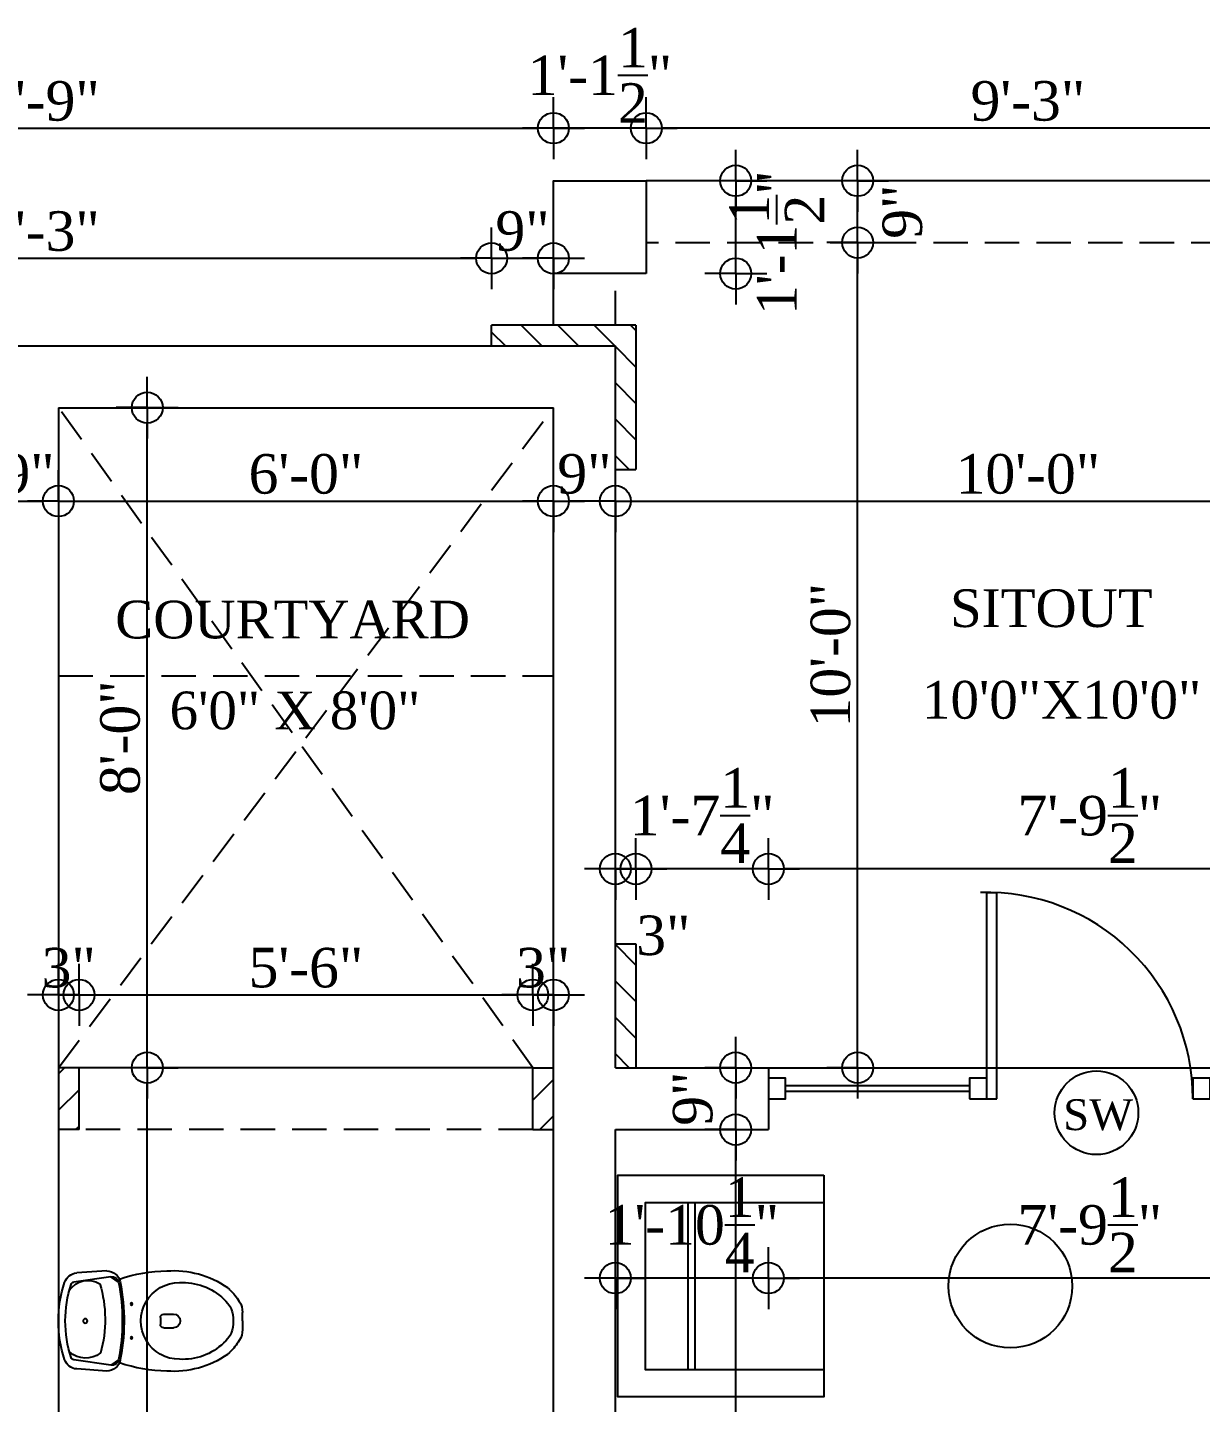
# Model space of a CAD drawing. Extents: x -4781 to 3971, y -2954 to -1072.
# Drawn here: x -2715.7 to -2545.1, y -1891.3 to -1691.4 of the extents above; entities that cross this region are included whole.
import ezdxf

# ---------------------------------------------------------------- set-up
doc = ezdxf.new("R2010")
doc.units = 0
doc.header["$LTSCALE"] = 20
doc.header["$MEASUREMENT"] = 0
doc.header["$PDMODE"] = 34
doc.linetypes.add('HIDDEN', pattern=[0.375, 0.25, -0.125])
doc.layers.get('0').update_dxf_attribs({"linetype": 'CONTINUOUS'})
doc.layers.get('DEFPOINTS').update_dxf_attribs({"linetype": 'CONTINUOUS'})
for name, color, linetype in [('DIMLINE', 254, 'CONTINUOUS'), ('FURN', 10, 'CONTINUOUS'), ('glass', 4, 'CONTINUOUS'), ('PLUMBING', 6, 'CONTINUOUS'), ('text', 2, 'CONTINUOUS'), ('wall', 13, 'CONTINUOUS'), ('windowtext', 2, 'CONTINUOUS')]:
    doc.layers.add(name, color=color, linetype=linetype)
doc.styles.add('DIMTEXT', font='times_1.ttf')
doc.styles.add('style5', font='times_1.ttf')
doc.dimstyles.new('ARCH_48_0', dxfattribs={"dimtxt": 5.75, "dimasz": 2.25, "dimexe": 0.25, "dimexo": 0, "dimgap": 1, "dimtad": 1, "dimzin": 3, "dimdsep": 46, "dimlunit": 4, "dimtxsty": 'DIMTEXT', "dimblk": 'BLK', "dimcen": 0, "dimdle": 0.09375, "dimse1": 1, "dimse2": 1, "dimclrd": 254, "dimclrt": 3, "dimadec": 1, "dimazin": 0, "dimtfac": 1, "dimtix": 1, "dimtmove": 2, "dimatfit": 3, "dimldrblk": 'NONE', "dimfxl": 0.25, "dimtvp": 1.4625, "dimtolj": 1, "dimtzin": 15, "dimarcsym": 0})

# ---------------------------------------------------------------- blocks, each defined once
blk = doc.blocks.new('A$C43594A4A')
at = {"layer": 'FURN'}
for p, q in [((4, 19.78), (28.25, 19.78)), ((4, 18.77), (28.25, 18.77)), ((4, 0), (28.25, 0))]:
    blk.add_line(p, q, dxfattribs=at)
blk.add_lwpolyline([(0, 0), (4, 0), (4, 26), (28.25, 26), (28.25, 0), (32.25, 0), (32.25, 30), (0, 30)], close=True, dxfattribs=at)
blk = doc.blocks.new('200028')
at = {"layer": 'PLUMBING'}
for points in [[(4.51, 3.33, 1), (4.19, 3.33, 1)], [(4.19, -1.59, 1), (4.51, -1.59, 1)]]:
    blk.add_hatch(color=256, dxfattribs=at).paths.add_polyline_path(points)
for p, q in [((7.96, 8.15), (12.33, 7.85)), ((6.25, 6.51), (7.37, 7.3)), ((7.37, 7.3), (12.73, 6.53)), ((-11.79, 0.87), (-11.79, 2.11)), ((-11.79, 0.87), (-11.79, -0.37)), ((-0.34, 1.87), (-1.73, 1.87)), ((0.16, 1.37), (0.16, 0.37)), ((-0.34, -0.13), (-1.73, -0.13)), ((6.25, -4.77), (7.37, -5.57)), ((7.37, -5.57), (12.73, -4.79)), ((7.96, -6.42), (12.33, -6.11))]:
    blk.add_line(p, q, dxfattribs=at)
for centre, radius in [((4.35, 3.33), 0.156), ((11.09, 0.87), 0.312), ((4.35, -1.59), 0.156)]:
    blk.add_circle(centre, radius, dxfattribs=at)
for centre, radius, start, end in [((-1.79, -5.38), 13.57, 85.6873, 125.1099), ((-1.08, -13.97), 22.13, 71.0966, 89.1989), ((7.96, 6.15), 2, 90, 168.7614), ((-3.1, -2.14), 8.6, 86.8837, 133.6869), ((-2.58, 0.87), 5.57, 269.4196, 90.5804), ((34.56, 0.87), 29.12, 168.7614, 192.0802), ((34.56, 0.87), 28.87, 168.7311, 191.2689), ((7.23, 6.32), 1, 81.7925, 168.7311), ((26.7, 1.08), 18.5, 163.6925, 195.267), ((10.67, 3.52), 3.25, 32.7982, 121.967), ((12.19, 5.86), 2, 18.0394, 86.0298), ((12.66, 6.04), 0.5, 18.136, 81.7925), ((-3.12, 0.87), 17.1, 341.864, 18.136), ((-3.12, 0.87), 18.1, 341.9606, 18.0394), ((-3.12, -1.48), 9.71, 134.7032, 147.6541), ((-6.7, 1.14), 3.75, 128.5444, 184.146), ((-7.84, 3.29), 3, 125.7546, 134.7032), ((-8.79, 2.11), 3, 147.6541, 180), ((-6.7, 0.6), 3.75, 175.854, 231.4556), ((-1.73, 0.87), 1, 90, 180), ((-1.73, 0.87), 1, 180, 270), ((-0.34, 1.37), 0.5, 0, 90), ((-0.34, 0.37), 0.5, 270, 0), ((-8.79, -0.37), 3, 180, 212.3459), ((-3.12, 3.22), 9.71, 212.3459, 225.2968), ((-7.84, -1.55), 3, 225.2968, 234.2454), ((-1.79, 7.11), 13.57, 234.8901, 274.3127), ((-3.1, 3.88), 8.6, 226.3131, 273.1163), ((11.03, -1.03), 3.51, 231.7336, 311.9036), ((-1.08, 15.71), 22.13, 270.8011, 288.9034), ((7.96, -4.42), 2, 191.2386, 270), ((7.23, -4.58), 1, 191.2689, 278.2075), ((12.19, -4.12), 2, 273.9702, 341.9606), ((12.66, -4.3), 0.5, 278.2075, 341.864)]:
    blk.add_arc(centre, radius, start, end, dxfattribs=at)
blk = doc.blocks.new('BLK')
for q in [(0, 2), (-2, 0), (2, 0), (0, -2)]:
    blk.add_line((0, 0), q)
blk.add_circle((0, 0), 1)
blk = doc.blocks.new('*D393')
at = {"layer": 'DEFPOINTS', "color": 0, "lineweight": -2, "transparency": 16777216}
for p in [(-2792.21, -1746.65), (-2720.21, -1748.18), (-2720.21, -1760.24)]:
    blk.add_point(p, dxfattribs=at)
at = {"layer": 'DIMLINE', "color": 254, "lineweight": -2, "transparency": 16777216}
blk.add_line((-2789.96, -1760.24), (-2722.46, -1760.24), dxfattribs=at)
at = {"layer": 'DIMLINE', "color": 254, "lineweight": -2, "transparency": 16777216, "xscale": 2.25, "yscale": 2.25, "zscale": 2.25, "rotation": 180}
blk.add_blockref('BLK', (-2792.21, -1760.24), dxfattribs=at)
at = {"layer": 'DIMLINE', "color": 254, "lineweight": -2, "transparency": 16777216, "xscale": 2.25, "yscale": 2.25, "zscale": 2.25}
blk.add_blockref('BLK', (-2720.21, -1760.24), dxfattribs=at)
at = {"layer": 'DIMLINE', "color": 3, "lineweight": -2, "transparency": 16777216, "insert": (-2757.9, -1755.04), "char_height": 5.75, "attachment_point": 5, "style": 'DIMTEXT'}
blk.add_mtext('\\A1;6\'-0"', dxfattribs=at)
blk = doc.blocks.new('_None')
blk = doc.blocks.new('*D394')
at = {"layer": 'DEFPOINTS', "color": 0, "lineweight": -2, "transparency": 16777216}
for p in [(-2711.21, -1760.24), (-2720.21, -1769.61), (-2711.21, -1769.61)]:
    blk.add_point(p, dxfattribs=at)
at = {"layer": 'DIMLINE', "color": 254, "lineweight": -2, "transparency": 16777216}
blk.add_line((-2717.96, -1760.24), (-2713.46, -1760.24), dxfattribs=at)
at = {"layer": 'DIMLINE', "color": 254, "lineweight": -2, "transparency": 16777216, "xscale": 2.25, "yscale": 2.25, "zscale": 2.25, "rotation": 180}
blk.add_blockref('BLK', (-2720.21, -1760.24), dxfattribs=at)
at = {"layer": 'DIMLINE', "color": 254, "lineweight": -2, "transparency": 16777216, "xscale": 2.25, "yscale": 2.25, "zscale": 2.25}
blk.add_blockref('BLK', (-2711.21, -1760.24), dxfattribs=at)
at = {"layer": 'DIMLINE', "color": 3, "lineweight": -2, "transparency": 16777216, "insert": (-2715.71, -1756.31), "char_height": 5.75, "attachment_point": 5, "style": 'DIMTEXT'}
blk.add_mtext('\\A1;9"', dxfattribs=at)
blk = doc.blocks.new('*D395')
at = {"layer": 'DEFPOINTS', "color": 0, "lineweight": -2, "transparency": 16777216}
for p in [(-2639.21, -1748.25), (-2711.21, -1749.92), (-2639.21, -1760.24)]:
    blk.add_point(p, dxfattribs=at)
at = {"layer": 'DIMLINE', "color": 254, "lineweight": -2, "transparency": 16777216}
blk.add_line((-2708.96, -1760.24), (-2641.46, -1760.24), dxfattribs=at)
at = {"layer": 'DIMLINE', "color": 254, "lineweight": -2, "transparency": 16777216, "xscale": 2.25, "yscale": 2.25, "zscale": 2.25, "rotation": 180}
blk.add_blockref('BLK', (-2711.21, -1760.24), dxfattribs=at)
at = {"layer": 'DIMLINE', "color": 254, "lineweight": -2, "transparency": 16777216, "xscale": 2.25, "yscale": 2.25, "zscale": 2.25}
blk.add_blockref('BLK', (-2639.21, -1760.24), dxfattribs=at)
at = {"layer": 'DIMLINE', "color": 3, "lineweight": -2, "transparency": 16777216, "insert": (-2675.21, -1756.32), "char_height": 5.75, "attachment_point": 5, "style": 'DIMTEXT'}
blk.add_mtext('\\A1;6\'-0"', dxfattribs=at)
blk = doc.blocks.new('*D410')
at = {"layer": 'DEFPOINTS', "color": 0, "lineweight": -2, "transparency": 16777216}
for p in [(-2616.8, -1851.65), (-2527.55, -1851.65), (-2492.21, -1896.65)]:
    blk.add_point(p, dxfattribs=at)
at = {"layer": 'DIMLINE', "color": 254, "lineweight": -2, "transparency": 16777216}
blk.add_line((-2527.55, -1894.4), (-2527.55, -1853.9), dxfattribs=at)
at = {"layer": 'DIMLINE', "color": 254, "lineweight": -2, "transparency": 16777216, "xscale": 2.25, "yscale": 2.25, "zscale": 2.25}
for p, rotation in [((-2527.55, -1851.65), 90), ((-2527.55, -1896.65), 270)]:
    blk.add_blockref('BLK', p, dxfattribs=dict(at, rotation=rotation))
at = {"layer": 'DIMLINE', "color": 3, "lineweight": -2, "transparency": 16777216, "insert": (-2531.48, -1874.15), "char_height": 5.75, "attachment_point": 5, "rotation": 90, "style": 'DIMTEXT'}
blk.add_mtext('\\A1;3\'-9"', dxfattribs=at)
blk = doc.blocks.new('*D412')
at = {"layer": 'DEFPOINTS', "color": 0, "lineweight": -2, "transparency": 16777216}
for p in [(-2514.46, -1847.15), (-2607.95, -1851.65), (-2607.95, -1873.25)]:
    blk.add_point(p, dxfattribs=at)
at = {"layer": 'DIMLINE', "color": 254, "lineweight": -2, "transparency": 16777216}
blk.add_line((-2516.71, -1873.25), (-2605.7, -1873.25), dxfattribs=at)
at = {"layer": 'DIMLINE', "color": 254, "lineweight": -2, "transparency": 16777216, "xscale": 2.25, "yscale": 2.25, "zscale": 2.25, "rotation": 180}
blk.add_blockref('BLK', (-2607.95, -1873.25), dxfattribs=at)
at = {"layer": 'DIMLINE', "color": 254, "lineweight": -2, "transparency": 16777216, "xscale": 2.25, "yscale": 2.25, "zscale": 2.25}
blk.add_blockref('BLK', (-2514.46, -1873.25), dxfattribs=at)
at = {"layer": 'DIMLINE', "color": 3, "lineweight": -2, "transparency": 16777216, "insert": (-2561.2, -1865.5), "char_height": 5.75, "attachment_point": 5, "style": 'DIMTEXT'}
blk.add_mtext('\\A1;7\'-9{\\H1.000000x;\\S1/2;}"', dxfattribs=at)
blk = doc.blocks.new('*D413')
at = {"layer": 'DEFPOINTS', "color": 0, "lineweight": -2, "transparency": 16777216}
for p in [(-2607.95, -1851.65), (-2630.21, -1856.15), (-2630.21, -1873.25)]:
    blk.add_point(p, dxfattribs=at)
at = {"layer": 'DIMLINE', "color": 254, "lineweight": -2, "transparency": 16777216}
for p, q in [((-2632.46, -1873.25), (-2634.71, -1873.25)), ((-2607.95, -1873.25), (-2630.21, -1873.25)), ((-2605.7, -1873.25), (-2603.45, -1873.25))]:
    blk.add_line(p, q, dxfattribs=at)
at = {"layer": 'DIMLINE', "color": 254, "lineweight": -2, "transparency": 16777216, "xscale": 2.25, "yscale": 2.25, "zscale": 2.25}
blk.add_blockref('BLK', (-2630.21, -1873.25), dxfattribs=at)
at = {"layer": 'DIMLINE', "color": 254, "lineweight": -2, "transparency": 16777216, "xscale": 2.25, "yscale": 2.25, "zscale": 2.25, "rotation": 180}
blk.add_blockref('BLK', (-2607.95, -1873.25), dxfattribs=at)
at = {"layer": 'DIMLINE', "color": 3, "lineweight": -2, "transparency": 16777216, "insert": (-2619.08, -1865.51), "char_height": 5.75, "attachment_point": 5, "style": 'DIMTEXT'}
blk.add_mtext('\\A1;1\'-10{\\H1.000000x;\\S1/4;}"', dxfattribs=at)
blk = doc.blocks.new('*D415')
at = {"layer": 'DEFPOINTS', "color": 0, "lineweight": -2, "transparency": 16777216}
for p in [(-2617.2, -1851.65), (-2612.7, -1851.65), (-2630.21, -2031.65)]:
    blk.add_point(p, dxfattribs=at)
at = {"layer": 'DIMLINE', "color": 254, "lineweight": -2, "transparency": 16777216}
blk.add_line((-2612.7, -2029.4), (-2612.7, -1853.9), dxfattribs=at)
at = {"layer": 'DIMLINE', "color": 254, "lineweight": -2, "transparency": 16777216, "xscale": 2.25, "yscale": 2.25, "zscale": 2.25}
for p, rotation in [((-2612.7, -1851.65), 90), ((-2612.7, -2031.65), 270)]:
    blk.add_blockref('BLK', p, dxfattribs=dict(at, rotation=rotation))
at = {"layer": 'DIMLINE', "color": 3, "lineweight": -2, "transparency": 16777216, "insert": (-2616.63, -1941.65), "char_height": 5.75, "attachment_point": 5, "rotation": 90, "style": 'DIMTEXT'}
blk.add_mtext('\\A1;15\'-0"', dxfattribs=at)
blk = doc.blocks.new('*D416')
at = {"layer": 'DEFPOINTS', "color": 0, "lineweight": -2, "transparency": 16777216}
for p in [(-2616.96, -1842.65), (-2612.7, -1842.65), (-2617.2, -1851.65)]:
    blk.add_point(p, dxfattribs=at)
at = {"layer": 'DIMLINE', "color": 254, "lineweight": -2, "transparency": 16777216}
blk.add_line((-2612.7, -1849.4), (-2612.7, -1844.9), dxfattribs=at)
at = {"layer": 'DIMLINE', "color": 254, "lineweight": -2, "transparency": 16777216, "xscale": 2.25, "yscale": 2.25, "zscale": 2.25}
for p, rotation in [((-2612.7, -1842.65), 90), ((-2612.7, -1851.65), 270)]:
    blk.add_blockref('BLK', p, dxfattribs=dict(at, rotation=rotation))
at = {"layer": 'DIMLINE', "color": 3, "lineweight": -2, "transparency": 16777216, "insert": (-2618.94, -1847.15), "char_height": 5.75, "attachment_point": 5, "rotation": 90, "style": 'DIMTEXT'}
blk.add_mtext('\\A1;9"', dxfattribs=at)
blk = doc.blocks.new('*D432')
at = {"layer": 'DEFPOINTS', "color": 0, "lineweight": -2, "transparency": 16777216}
for p in [(-2607.95, -1813.74), (-2514.46, -1842.65), (-2607.95, -1847.15)]:
    blk.add_point(p, dxfattribs=at)
at = {"layer": 'DIMLINE', "color": 254, "lineweight": -2, "transparency": 16777216}
blk.add_line((-2516.71, -1813.74), (-2605.7, -1813.74), dxfattribs=at)
at = {"layer": 'DIMLINE', "color": 254, "lineweight": -2, "transparency": 16777216, "xscale": 2.25, "yscale": 2.25, "zscale": 2.25, "rotation": 180}
blk.add_blockref('BLK', (-2607.95, -1813.74), dxfattribs=at)
at = {"layer": 'DIMLINE', "color": 254, "lineweight": -2, "transparency": 16777216, "xscale": 2.25, "yscale": 2.25, "zscale": 2.25}
blk.add_blockref('BLK', (-2514.46, -1813.74), dxfattribs=at)
at = {"layer": 'DIMLINE', "color": 3, "lineweight": -2, "transparency": 16777216, "insert": (-2561.2, -1805.98), "char_height": 5.75, "attachment_point": 5, "style": 'DIMTEXT'}
blk.add_mtext('\\A1;7\'-9{\\H1.000000x;\\S1/2;}"', dxfattribs=at)
blk = doc.blocks.new('*D434')
at = {"layer": 'DEFPOINTS', "color": 0, "lineweight": -2, "transparency": 16777216}
for p in [(-2625.71, -1713.65), (-2612.7, -1713.65), (-2625.71, -1727.15)]:
    blk.add_point(p, dxfattribs=at)
at = {"layer": 'DIMLINE', "color": 254, "lineweight": -2, "transparency": 16777216}
blk.add_line((-2612.7, -1724.9), (-2612.7, -1715.9), dxfattribs=at)
at = {"layer": 'DIMLINE', "color": 254, "lineweight": -2, "transparency": 16777216, "xscale": 2.25, "yscale": 2.25, "zscale": 2.25}
for p, rotation in [((-2612.7, -1713.65), 90), ((-2612.7, -1727.15), 270)]:
    blk.add_blockref('BLK', p, dxfattribs=dict(at, rotation=rotation))
at = {"layer": 'DIMLINE', "color": 3, "lineweight": -2, "transparency": 16777216, "insert": (-2606.72, -1722.65), "char_height": 5.75, "attachment_point": 5, "rotation": 90, "style": 'DIMTEXT'}
blk.add_mtext('\\A1;1\'-1{\\H1.000000x;\\S1/2;}"', dxfattribs=at)
blk = doc.blocks.new('*D435')
at = {"layer": 'DEFPOINTS', "color": 0, "lineweight": -2, "transparency": 16777216}
for p in [(-2639.21, -1747.28), (-2630.21, -1746.55), (-2639.21, -1760.24)]:
    blk.add_point(p, dxfattribs=at)
at = {"layer": 'DIMLINE', "color": 254, "lineweight": -2, "transparency": 16777216}
blk.add_line((-2632.46, -1760.24), (-2636.96, -1760.24), dxfattribs=at)
at = {"layer": 'DIMLINE', "color": 254, "lineweight": -2, "transparency": 16777216, "xscale": 2.25, "yscale": 2.25, "zscale": 2.25, "rotation": 180}
blk.add_blockref('BLK', (-2639.21, -1760.24), dxfattribs=at)
at = {"layer": 'DIMLINE', "color": 254, "lineweight": -2, "transparency": 16777216, "xscale": 2.25, "yscale": 2.25, "zscale": 2.25}
blk.add_blockref('BLK', (-2630.21, -1760.24), dxfattribs=at)
at = {"layer": 'DIMLINE', "color": 3, "lineweight": -2, "transparency": 16777216, "insert": (-2634.71, -1756.31), "char_height": 5.75, "attachment_point": 5, "style": 'DIMTEXT'}
blk.add_mtext('\\A1;9"', dxfattribs=at)
blk = doc.blocks.new('*D436')
at = {"layer": 'DEFPOINTS', "color": 0, "lineweight": -2, "transparency": 16777216}
for p in [(-2639.21, -1706), (-2639.21, -1713.65), (-2625.71, -1713.65)]:
    blk.add_point(p, dxfattribs=at)
at = {"layer": 'DIMLINE', "color": 254, "lineweight": -2, "transparency": 16777216}
for p, q in [((-2641.46, -1706), (-2643.71, -1706)), ((-2625.71, -1706), (-2639.21, -1706)), ((-2623.46, -1706), (-2621.21, -1706))]:
    blk.add_line(p, q, dxfattribs=at)
at = {"layer": 'DIMLINE', "color": 254, "lineweight": -2, "transparency": 16777216, "xscale": 2.25, "yscale": 2.25, "zscale": 2.25}
blk.add_blockref('BLK', (-2639.21, -1706), dxfattribs=at)
at = {"layer": 'DIMLINE', "color": 254, "lineweight": -2, "transparency": 16777216, "xscale": 2.25, "yscale": 2.25, "zscale": 2.25, "rotation": 180}
blk.add_blockref('BLK', (-2625.71, -1706), dxfattribs=at)
at = {"layer": 'DIMLINE', "color": 3, "lineweight": -2, "transparency": 16777216, "insert": (-2632.46, -1698.31), "char_height": 5.75, "attachment_point": 5, "style": 'DIMTEXT'}
blk.add_mtext('\\A1;1\'-1{\\H1.000000x;\\S1/2;}"', dxfattribs=at)
blk = doc.blocks.new('*D438')
at = {"layer": 'DEFPOINTS', "color": 0, "lineweight": -2, "transparency": 16777216}
for p in [(-2625.71, -1706), (-2625.71, -1713.65), (-2514.71, -1713.65)]:
    blk.add_point(p, dxfattribs=at)
at = {"layer": 'DIMLINE', "color": 254, "lineweight": -2, "transparency": 16777216}
blk.add_line((-2516.96, -1706), (-2623.46, -1706), dxfattribs=at)
at = {"layer": 'DIMLINE', "color": 254, "lineweight": -2, "transparency": 16777216, "xscale": 2.25, "yscale": 2.25, "zscale": 2.25, "rotation": 180}
blk.add_blockref('BLK', (-2625.71, -1706), dxfattribs=at)
at = {"layer": 'DIMLINE', "color": 254, "lineweight": -2, "transparency": 16777216, "xscale": 2.25, "yscale": 2.25, "zscale": 2.25}
blk.add_blockref('BLK', (-2514.71, -1706), dxfattribs=at)
at = {"layer": 'DIMLINE', "color": 3, "lineweight": -2, "transparency": 16777216, "insert": (-2570.21, -1702.07), "char_height": 5.75, "attachment_point": 5, "style": 'DIMTEXT'}
blk.add_mtext('\\A1;9\'-3"', dxfattribs=at)
blk = doc.blocks.new('*D441')
at = {"layer": 'DEFPOINTS', "color": 0, "lineweight": -2, "transparency": 16777216}
for p in [(-2639.21, -1706), (-2792.21, -1730.15), (-2639.21, -1737.65)]:
    blk.add_point(p, dxfattribs=at)
at = {"layer": 'DIMLINE', "color": 254, "lineweight": -2, "transparency": 16777216}
blk.add_line((-2789.96, -1706), (-2641.46, -1706), dxfattribs=at)
at = {"layer": 'DIMLINE', "color": 254, "lineweight": -2, "transparency": 16777216, "xscale": 2.25, "yscale": 2.25, "zscale": 2.25, "rotation": 180}
blk.add_blockref('BLK', (-2792.21, -1706), dxfattribs=at)
at = {"layer": 'DIMLINE', "color": 254, "lineweight": -2, "transparency": 16777216, "xscale": 2.25, "yscale": 2.25, "zscale": 2.25}
blk.add_blockref('BLK', (-2639.21, -1706), dxfattribs=at)
at = {"layer": 'DIMLINE', "color": 3, "lineweight": -2, "transparency": 16777216, "insert": (-2715.71, -1702.07), "char_height": 5.75, "attachment_point": 5, "style": 'DIMTEXT'}
blk.add_mtext('\\A1;12\'-9"', dxfattribs=at)
blk = doc.blocks.new('*D458')
at = {"layer": 'DEFPOINTS', "color": 0, "lineweight": -2, "transparency": 16777216}
for p in [(-2698.29, -1842.65), (-2666.73, -1842.65), (-2672.21, -1983.65)]:
    blk.add_point(p, dxfattribs=at)
at = {"layer": 'DIMLINE', "color": 254, "lineweight": -2, "transparency": 16777216}
blk.add_line((-2698.29, -1981.4), (-2698.29, -1844.9), dxfattribs=at)
at = {"layer": 'DIMLINE', "color": 254, "lineweight": -2, "transparency": 16777216, "xscale": 2.25, "yscale": 2.25, "zscale": 2.25}
for p, rotation in [((-2698.29, -1842.65), 90), ((-2698.29, -1983.65), 270)]:
    blk.add_blockref('BLK', p, dxfattribs=dict(at, rotation=rotation))
at = {"layer": 'DIMLINE', "color": 3, "lineweight": -2, "transparency": 16777216, "insert": (-2702.22, -1913.15), "char_height": 5.75, "attachment_point": 5, "rotation": 90, "style": 'DIMTEXT'}
blk.add_mtext('\\A1;11\'-9"', dxfattribs=at)
blk = doc.blocks.new('*D459')
at = {"layer": 'DEFPOINTS', "color": 0, "lineweight": -2, "transparency": 16777216}
for p in [(-2698.29, -1746.65), (-2690.51, -1746.65), (-2681.08, -1842.65)]:
    blk.add_point(p, dxfattribs=at)
at = {"layer": 'DIMLINE', "color": 254, "lineweight": -2, "transparency": 16777216}
blk.add_line((-2698.29, -1840.4), (-2698.29, -1748.9), dxfattribs=at)
at = {"layer": 'DIMLINE', "color": 254, "lineweight": -2, "transparency": 16777216, "xscale": 2.25, "yscale": 2.25, "zscale": 2.25}
for p, rotation in [((-2698.29, -1746.65), 90), ((-2698.29, -1842.65), 270)]:
    blk.add_blockref('BLK', p, dxfattribs=dict(at, rotation=rotation))
at = {"layer": 'DIMLINE', "color": 3, "lineweight": -2, "transparency": 16777216, "insert": (-2702.21, -1794.65), "char_height": 5.75, "attachment_point": 5, "rotation": 90, "style": 'DIMTEXT'}
blk.add_mtext('\\A1;8\'-0"', dxfattribs=at)
blk = doc.blocks.new('*D462')
at = {"layer": 'DEFPOINTS', "color": 0, "lineweight": -2, "transparency": 16777216}
for p in [(-2594.97, -1722.65), (-2589.59, -1722.65), (-2589.59, -1842.65)]:
    blk.add_point(p, dxfattribs=at)
at = {"layer": 'DIMLINE', "color": 254, "lineweight": -2, "transparency": 16777216}
blk.add_line((-2594.97, -1840.4), (-2594.97, -1724.9), dxfattribs=at)
at = {"layer": 'DIMLINE', "color": 254, "lineweight": -2, "transparency": 16777216, "xscale": 2.25, "yscale": 2.25, "zscale": 2.25}
for p, rotation in [((-2594.97, -1722.65), 90), ((-2594.97, -1842.65), 270)]:
    blk.add_blockref('BLK', p, dxfattribs=dict(at, rotation=rotation))
at = {"layer": 'DIMLINE', "color": 3, "lineweight": -2, "transparency": 16777216, "insert": (-2598.89, -1782.65), "char_height": 5.75, "attachment_point": 5, "rotation": 90, "style": 'DIMTEXT'}
blk.add_mtext('\\A1;10\'-0"', dxfattribs=at)
blk = doc.blocks.new('*D463')
at = {"layer": 'DEFPOINTS', "color": 0, "lineweight": -2, "transparency": 16777216}
for p in [(-2594.97, -1713.65), (-2580.65, -1713.65), (-2580.65, -1722.65)]:
    blk.add_point(p, dxfattribs=at)
at = {"layer": 'DIMLINE', "color": 254, "lineweight": -2, "transparency": 16777216}
blk.add_line((-2594.97, -1720.4), (-2594.97, -1715.9), dxfattribs=at)
at = {"layer": 'DIMLINE', "color": 254, "lineweight": -2, "transparency": 16777216, "xscale": 2.25, "yscale": 2.25, "zscale": 2.25}
for p, rotation in [((-2594.97, -1713.65), 90), ((-2594.97, -1722.65), 270)]:
    blk.add_blockref('BLK', p, dxfattribs=dict(at, rotation=rotation))
at = {"layer": 'DIMLINE', "color": 3, "lineweight": -2, "transparency": 16777216, "insert": (-2588.45, -1718.15), "char_height": 5.75, "attachment_point": 5, "rotation": 90, "style": 'DIMTEXT'}
blk.add_mtext('\\A1;9"', dxfattribs=at)
blk = doc.blocks.new('*D465')
at = {"layer": 'DEFPOINTS', "color": 0, "lineweight": -2, "transparency": 16777216}
for p in [(-2627.21, -1813.74), (-2627.21, -1842.65), (-2607.95, -1844.25)]:
    blk.add_point(p, dxfattribs=at)
at = {"layer": 'DIMLINE', "color": 254, "lineweight": -2, "transparency": 16777216}
for p, q in [((-2629.46, -1813.74), (-2631.71, -1813.74)), ((-2607.95, -1813.74), (-2627.21, -1813.74)), ((-2605.7, -1813.74), (-2603.45, -1813.74))]:
    blk.add_line(p, q, dxfattribs=at)
at = {"layer": 'DIMLINE', "color": 254, "lineweight": -2, "transparency": 16777216, "xscale": 2.25, "yscale": 2.25, "zscale": 2.25}
blk.add_blockref('BLK', (-2627.21, -1813.74), dxfattribs=at)
at = {"layer": 'DIMLINE', "color": 254, "lineweight": -2, "transparency": 16777216, "xscale": 2.25, "yscale": 2.25, "zscale": 2.25, "rotation": 180}
blk.add_blockref('BLK', (-2607.95, -1813.74), dxfattribs=at)
at = {"layer": 'DIMLINE', "color": 3, "lineweight": -2, "transparency": 16777216, "insert": (-2617.58, -1805.98), "char_height": 5.75, "attachment_point": 5, "style": 'DIMTEXT'}
blk.add_mtext('\\A1;1\'-7{\\H1.000000x;\\S1/4;}"', dxfattribs=at)
blk = doc.blocks.new('*D469')
at = {"layer": 'DEFPOINTS', "color": 0, "lineweight": -2, "transparency": 16777216}
for p in [(-2648.21, -1724.93), (-2783.21, -1734.65), (-2648.21, -1734.65)]:
    blk.add_point(p, dxfattribs=at)
at = {"layer": 'DIMLINE', "color": 254, "lineweight": -2, "transparency": 16777216}
blk.add_line((-2780.96, -1724.93), (-2650.46, -1724.93), dxfattribs=at)
at = {"layer": 'DIMLINE', "color": 254, "lineweight": -2, "transparency": 16777216, "xscale": 2.25, "yscale": 2.25, "zscale": 2.25, "rotation": 180}
blk.add_blockref('BLK', (-2783.21, -1724.93), dxfattribs=at)
at = {"layer": 'DIMLINE', "color": 254, "lineweight": -2, "transparency": 16777216, "xscale": 2.25, "yscale": 2.25, "zscale": 2.25}
blk.add_blockref('BLK', (-2648.21, -1724.93), dxfattribs=at)
at = {"layer": 'DIMLINE', "color": 3, "lineweight": -2, "transparency": 16777216, "insert": (-2715.71, -1721), "char_height": 5.75, "attachment_point": 5, "style": 'DIMTEXT'}
blk.add_mtext('\\A1;11\'-3"', dxfattribs=at)
blk = doc.blocks.new('*D470')
at = {"layer": 'DEFPOINTS', "color": 0, "lineweight": -2, "transparency": 16777216}
for p in [(-2639.21, -1724.93), (-2639.21, -1730.9), (-2648.21, -1734.65)]:
    blk.add_point(p, dxfattribs=at)
at = {"layer": 'DIMLINE', "color": 254, "lineweight": -2, "transparency": 16777216}
blk.add_line((-2645.96, -1724.93), (-2641.46, -1724.93), dxfattribs=at)
at = {"layer": 'DIMLINE', "color": 254, "lineweight": -2, "transparency": 16777216, "xscale": 2.25, "yscale": 2.25, "zscale": 2.25, "rotation": 180}
blk.add_blockref('BLK', (-2648.21, -1724.93), dxfattribs=at)
at = {"layer": 'DIMLINE', "color": 254, "lineweight": -2, "transparency": 16777216, "xscale": 2.25, "yscale": 2.25, "zscale": 2.25}
blk.add_blockref('BLK', (-2639.21, -1724.93), dxfattribs=at)
at = {"layer": 'DIMLINE', "color": 3, "lineweight": -2, "transparency": 16777216, "insert": (-2643.71, -1720.99), "char_height": 5.75, "attachment_point": 5, "style": 'DIMTEXT'}
blk.add_mtext('\\A1;9"', dxfattribs=at)
blk = doc.blocks.new('*D479')
at = {"layer": 'DEFPOINTS', "color": 0, "lineweight": -2, "transparency": 16777216}
for p in [(-2510.21, -1760.24), (-2630.21, -1771.74), (-2510.21, -1784.9)]:
    blk.add_point(p, dxfattribs=at)
at = {"layer": 'DIMLINE', "color": 254, "lineweight": -2, "transparency": 16777216}
blk.add_line((-2627.96, -1760.24), (-2512.46, -1760.24), dxfattribs=at)
at = {"layer": 'DIMLINE', "color": 254, "lineweight": -2, "transparency": 16777216, "xscale": 2.25, "yscale": 2.25, "zscale": 2.25, "rotation": 180}
blk.add_blockref('BLK', (-2630.21, -1760.24), dxfattribs=at)
at = {"layer": 'DIMLINE', "color": 254, "lineweight": -2, "transparency": 16777216, "xscale": 2.25, "yscale": 2.25, "zscale": 2.25}
blk.add_blockref('BLK', (-2510.21, -1760.24), dxfattribs=at)
at = {"layer": 'DIMLINE', "color": 3, "lineweight": -2, "transparency": 16777216, "insert": (-2570.21, -1756.32), "char_height": 5.75, "attachment_point": 5, "style": 'DIMTEXT'}
blk.add_mtext('\\A1;10\'-0"', dxfattribs=at)
blk = doc.blocks.new('*D484')
at = {"layer": 'DEFPOINTS', "color": 0, "lineweight": -2, "transparency": 16777216}
for p in [(-2630.21, -1755.65), (-2627.21, -1755.65), (-2627.21, -1813.74)]:
    blk.add_point(p, dxfattribs=at)
at = {"layer": 'DIMLINE', "color": 254, "lineweight": -2, "transparency": 16777216}
for p, q in [((-2632.46, -1813.74), (-2634.71, -1813.74)), ((-2630.21, -1813.74), (-2627.21, -1813.74)), ((-2624.96, -1813.74), (-2622.71, -1813.74))]:
    blk.add_line(p, q, dxfattribs=at)
at = {"layer": 'DIMLINE', "color": 254, "lineweight": -2, "transparency": 16777216, "xscale": 2.25, "yscale": 2.25, "zscale": 2.25}
blk.add_blockref('BLK', (-2630.21, -1813.74), dxfattribs=at)
at = {"layer": 'DIMLINE', "color": 254, "lineweight": -2, "transparency": 16777216, "xscale": 2.25, "yscale": 2.25, "zscale": 2.25, "rotation": 180}
blk.add_blockref('BLK', (-2627.21, -1813.74), dxfattribs=at)
at = {"layer": 'DIMLINE', "color": 3, "lineweight": -2, "transparency": 16777216, "insert": (-2623.23, -1823.43), "char_height": 5.75, "attachment_point": 5, "style": 'DIMTEXT'}
blk.add_mtext('\\A1;3"', dxfattribs=at)
blk = doc.blocks.new('*D487')
at = {"layer": 'DEFPOINTS', "color": 0, "lineweight": -2, "transparency": 16777216}
for p in [(-2642.21, -1832.06), (-2708.21, -1842.65), (-2642.21, -1842.65)]:
    blk.add_point(p, dxfattribs=at)
at = {"layer": 'DIMLINE', "color": 254, "lineweight": -2, "transparency": 16777216}
blk.add_line((-2705.96, -1832.06), (-2644.46, -1832.06), dxfattribs=at)
at = {"layer": 'DIMLINE', "color": 254, "lineweight": -2, "transparency": 16777216, "xscale": 2.25, "yscale": 2.25, "zscale": 2.25, "rotation": 180}
blk.add_blockref('BLK', (-2708.21, -1832.06), dxfattribs=at)
at = {"layer": 'DIMLINE', "color": 254, "lineweight": -2, "transparency": 16777216, "xscale": 2.25, "yscale": 2.25, "zscale": 2.25}
blk.add_blockref('BLK', (-2642.21, -1832.06), dxfattribs=at)
at = {"layer": 'DIMLINE', "color": 3, "lineweight": -2, "transparency": 16777216, "insert": (-2675.21, -1828.13), "char_height": 5.75, "attachment_point": 5, "style": 'DIMTEXT'}
blk.add_mtext('\\A1;5\'-6"', dxfattribs=at)
blk = doc.blocks.new('*D488')
at = {"layer": 'DEFPOINTS', "color": 0, "lineweight": -2, "transparency": 16777216}
for p in [(-2639.21, -1832.06), (-2642.21, -1842.65), (-2639.21, -1842.65)]:
    blk.add_point(p, dxfattribs=at)
at = {"layer": 'DIMLINE', "color": 254, "lineweight": -2, "transparency": 16777216}
for p, q in [((-2644.46, -1832.06), (-2646.71, -1832.06)), ((-2642.21, -1832.06), (-2639.21, -1832.06)), ((-2636.96, -1832.06), (-2634.71, -1832.06))]:
    blk.add_line(p, q, dxfattribs=at)
at = {"layer": 'DIMLINE', "color": 254, "lineweight": -2, "transparency": 16777216, "xscale": 2.25, "yscale": 2.25, "zscale": 2.25}
blk.add_blockref('BLK', (-2642.21, -1832.06), dxfattribs=at)
at = {"layer": 'DIMLINE', "color": 254, "lineweight": -2, "transparency": 16777216, "xscale": 2.25, "yscale": 2.25, "zscale": 2.25, "rotation": 180}
blk.add_blockref('BLK', (-2639.21, -1832.06), dxfattribs=at)
at = {"layer": 'DIMLINE', "color": 3, "lineweight": -2, "transparency": 16777216, "insert": (-2640.71, -1828.13), "char_height": 5.75, "attachment_point": 5, "style": 'DIMTEXT'}
blk.add_mtext('\\A1;3"', dxfattribs=at)
blk = doc.blocks.new('*D489')
at = {"layer": 'DEFPOINTS', "color": 0, "lineweight": -2, "transparency": 16777216}
for p in [(-2711.21, -1832.06), (-2711.21, -1845.03), (-2708.21, -1845.03)]:
    blk.add_point(p, dxfattribs=at)
at = {"layer": 'DIMLINE', "color": 254, "lineweight": -2, "transparency": 16777216}
for p, q in [((-2713.46, -1832.06), (-2715.71, -1832.06)), ((-2708.21, -1832.06), (-2711.21, -1832.06)), ((-2705.96, -1832.06), (-2703.71, -1832.06))]:
    blk.add_line(p, q, dxfattribs=at)
at = {"layer": 'DIMLINE', "color": 254, "lineweight": -2, "transparency": 16777216, "xscale": 2.25, "yscale": 2.25, "zscale": 2.25}
blk.add_blockref('BLK', (-2711.21, -1832.06), dxfattribs=at)
at = {"layer": 'DIMLINE', "color": 254, "lineweight": -2, "transparency": 16777216, "xscale": 2.25, "yscale": 2.25, "zscale": 2.25, "rotation": 180}
blk.add_blockref('BLK', (-2708.21, -1832.06), dxfattribs=at)
at = {"layer": 'DIMLINE', "color": 3, "lineweight": -2, "transparency": 16777216, "insert": (-2709.71, -1828.13), "char_height": 5.75, "attachment_point": 5, "style": 'DIMTEXT'}
blk.add_mtext('\\A1;3"', dxfattribs=at)
blk = doc.blocks.new('DR1H902')
at = {"color": 0}
for p, q in [((-0.5, 0), (-0.5, 1)), ((-0.5, 1), (-0.45, 1)), ((-0.45, 0), (-0.45, 1)), ((-0.5, 0), (-0.45, 0))]:
    blk.add_line(p, q, dxfattribs=at)
blk.add_arc((-0.5, 0), 1, 0, 91.70698, dxfattribs=at)

msp = doc.modelspace()

# ---------------------------------------------------------------- hatches: boundary and pattern name
at = {"lineweight": -2}
h = msp.add_hatch(dxfattribs=at)
h.set_pattern_fill('ANSI31', color=8, scale=30, style=0)
h.set_pattern_definition([(135, (-4773.7534, -914.7172), (2.6516504, 2.6516504), [])])
h.paths.add_polyline_path([(-2627.207, -1755.654), (-2627.207, -1734.654), (-2648.207, -1734.654), (-2648.207, -1737.654), (-2630.207, -1737.654), (-2630.207, -1755.654)])
h = msp.add_hatch(dxfattribs=at)
h.set_pattern_fill('ANSI31', color=8, scale=30, style=0)
h.set_pattern_definition([(135, (-4773.7534, -1001.7172), (2.6516504, 2.6516504), [])])
h.paths.add_polyline_path([(-2627.207, -1842.654), (-2627.207, -1824.654), (-2630.207, -1824.654), (-2630.207, -1842.654)])
h = msp.add_hatch(dxfattribs=at)
h.set_pattern_fill('ANSI31', color=8, scale=30, style=0)
h.set_pattern_definition([(45, (-563.155, -1010.7172), (-2.6516504, 2.6516504), [])])
h.paths.add_polyline_path([(-2708.207, -1851.654), (-2708.207, -1842.654), (-2711.201, -1842.654), (-2711.201, -1851.654)])
h = msp.add_hatch(dxfattribs=at)
h.set_pattern_fill('ANSI31', color=8, scale=30, style=0)
h.set_pattern_definition([(45, (-495.655, -1010.7172), (-2.6516504, 2.6516504), [])])
h.paths.add_polyline_path([(-2642.207, -1842.654), (-2642.207, -1851.654), (-2639.201, -1851.654), (-2639.201, -1842.654)])

# ---------------------------------------------------------------- linework, layer by layer
for p, q in [((-2514.707, -1713.654), (-2625.707, -1713.654)), ((-2639.207, -1734.654), (-2639.207, -1727.154)), ((-2642.207, -1842.654), (-2708.207, -1842.654)), ((-2607.952, -1842.654), (-2514.457, -1842.654))]:
    msp.add_line(p, q)
at = {"linetype": 'HIDDEN'}
for p, q in [((-2518.957, -1722.654), (-2625.707, -1722.654)), ((-2630.207, -1734.654), (-2630.207, -1727.154)), ((-2642.207, -1842.654), (-2711.207, -1746.654)), ((-2711.201, -1842.654), (-2639.207, -1746.654)), ((-2711.207, -1785.654), (-2639.207, -1785.654)), ((-2642.207, -1851.654), (-2708.207, -1851.654))]:
    msp.add_line(p, q, dxfattribs=at)
at = {"color": 2, "lineweight": -2}
for points in [[(-2607.956, -1847.154), (-2605.456, -1847.154), (-2605.456, -1844.154), (-2607.956, -1844.154)], [(-2578.705, -1847.154), (-2576.205, -1847.154), (-2576.205, -1844.154), (-2578.705, -1844.154)], [(-2546.207, -1847.154), (-2543.707, -1847.154), (-2543.707, -1844.154), (-2546.207, -1844.154)]]:
    msp.add_lwpolyline(points, close=True, dxfattribs=at)
at = {"layer": 'FURN'}
msp.add_circle((-2572.757, -1874.403), 9, dxfattribs=at)
at = {"layer": 'glass', "lineweight": -2}
msp.add_lwpolyline([(-2578.705, -1846.095), (-2605.456, -1846.095), (-2605.456, -1845.213), (-2578.705, -1845.213)], close=True, dxfattribs=at)
at = {"layer": 'wall'}
for p, q in [((-2627.207, -1734.654), (-2648.207, -1734.654)), ((-2648.207, -1737.654), (-2648.207, -1734.654)), ((-2627.207, -1734.654), (-2627.207, -1755.654)), ((-2801.207, -1737.654), (-2630.207, -1737.654)), ((-2630.207, -1842.654), (-2630.207, -1737.654)), ((-2711.207, -1746.654), (-2711.207, -1842.654)), ((-2711.207, -1746.654), (-2639.207, -1746.654)), ((-2639.206, -2031.654), (-2639.207, -1746.654)), ((-2630.207, -1755.654), (-2627.207, -1755.654)), ((-2630.207, -1824.654), (-2627.207, -1824.654)), ((-2627.207, -1824.654), (-2627.207, -1842.654)), ((-2711.207, -1842.654), (-2711.207, -1983.654)), ((-2630.207, -1842.654), (-2607.952, -1842.654)), ((-2607.952, -1842.654), (-2607.952, -1851.654)), ((-2630.206, -2031.654), (-2630.207, -1851.654)), ((-2630.207, -1851.654), (-2607.952, -1851.654))]:
    msp.add_line(p, q, dxfattribs=at)
at = {"layer": 'wall', "lineweight": -2}
for p, q in [((-2708.207, -1842.654), (-2711.207, -1842.654)), ((-2708.207, -1851.654), (-2708.207, -1842.654)), ((-2642.207, -1851.654), (-2642.207, -1842.654)), ((-2642.207, -1842.654), (-2639.207, -1842.654)), ((-2708.207, -1851.654), (-2711.207, -1851.654)), ((-2642.207, -1851.654), (-2639.207, -1851.654))]:
    msp.add_line(p, q, dxfattribs=at)
msp.add_lwpolyline([(-2625.707, -1727.154), (-2639.207, -1727.154), (-2639.207, -1713.654), (-2625.707, -1713.654), (-2625.707, -1727.154)], dxfattribs=at)
at = {"layer": 'windowtext', "color": 7}
msp.add_circle((-2560.237, -1849.199), 6.084, dxfattribs=at)

# ---------------------------------------------------------------- block references
at = {"layer": 'FURN', "xscale": -1, "rotation": 90}
msp.add_blockref('A$C43594A4A', (-2599.866, -1858.278), dxfattribs=at)
at = {"layer": 'glass', "xscale": 29.99792625033301, "yscale": 29.99792625033301, "zscale": 66.66205833407335}
msp.add_blockref('DR1H902', (-2561.206, -1847.154), dxfattribs=at)
at = {"layer": 'PLUMBING', "xscale": -1}
msp.add_blockref('200028', (-2696.226, -1880.352), dxfattribs=at)

# ---------------------------------------------------------------- texts
at = {"layer": 'text', "style": 'style5'}
for s, height, p in [('SITOUT', 5.4893, (-2581.54, -1778.551)), ('COURTYARD', 5.4893, (-2702.947, -1780.208)), ('10\'0"X10\'0"', 5.48935, (-2585.607, -1791.884)), ('6\'0" X 8\'0"', 5.48935, (-2695.039, -1793.427))]:
    msp.add_text(s, height=height, dxfattribs=at).set_placement(p)
at = {"layer": 'windowtext', "style": 'style5'}
msp.add_text('SW', height=4.4913, dxfattribs=at).set_placement((-2565.075, -1851.719))

# ---------------------------------------------------------------- dimensions: what is measured, and where the dimension line sits
at = {"layer": 'DIMLINE', "lineweight": -2}
for base, p1, p2, angle, picture, middle in [((-2639.207, -1706.002), (-2625.707, -1713.654), (-2639.207, -1713.654), 180, '*D436', (-2632.457, -1698.306)), ((-2625.707, -1706.002), (-2514.707, -1713.654), (-2625.707, -1713.654), 180, '*D438', (-2570.207, -1702.069)), ((-2594.969, -1722.654), (-2589.592, -1842.654), (-2589.592, -1722.654), 90, '*D462', (-2598.894, -1782.654)), ((-2698.286, -1746.654), (-2681.079, -1842.654), (-2690.508, -1746.654), 90, '*D459', (-2702.211, -1794.654)), ((-2639.207, -1760.243), (-2630.207, -1746.553), (-2639.207, -1747.281), 180, '*D435', (-2634.707, -1756.31)), ((-2607.952171, -1813.736766), (-2514.457172, -1842.654128), (-2607.952171, -1847.154128), 180, '*D432', (-2561.204671, -1805.982831)), ((-2711.207, -1832.057), (-2708.207, -1845.034), (-2711.207, -1845.034), 180, '*D489', (-2709.707, -1828.132)), ((-2642.207, -1832.057), (-2708.207, -1842.654), (-2642.207, -1842.654), 180, '*D487', (-2675.207, -1828.132)), ((-2639.207, -1832.057), (-2642.207, -1842.654), (-2639.207, -1842.654), 180, '*D488', (-2640.707, -1828.132)), ((-2698.286, -1842.654), (-2672.207, -1983.654), (-2666.727, -1842.654), 90, '*D458', (-2702.219, -1913.154)), ((-2612.702, -1851.654), (-2630.207, -2031.654), (-2617.202, -1851.654), 90, '*D415', (-2616.627, -1941.654)), ((-2527.547, -1851.654), (-2492.207, -1896.654), (-2616.797, -1851.654), 90, '*D410', (-2531.48, -1874.154)), ((-2607.952171, -1873.253962), (-2514.457172, -1847.154128), (-2607.952171, -1851.654128), 180, '*D412', (-2561.204671, -1865.500027)), ((-2630.2071, -1873.254), (-2607.9522, -1851.6541), (-2630.2071, -1856.1541), 180, '*D413', (-2619.0797, -1865.5083))]:
    dim = msp.add_linear_dim(base=base, p1=p1, p2=p2, angle=angle, dimstyle='ARCH_48_0', override={"dimfxl": 0.18}, dxfattribs=at)
    dim.commit()
    dim.dimension.update_dxf_attribs({"geometry": picture, "text_midpoint": middle})
for base, p1, p2, picture, middle in [((-2639.207, -1706.002), (-2792.207, -1730.154), (-2639.207, -1737.654), '*D441', (-2715.707, -1702.069)), ((-2648.207, -1724.927), (-2783.207, -1734.654), (-2648.207, -1734.654), '*D469', (-2715.707, -1721.002)), ((-2639.207, -1724.927), (-2648.207, -1734.654), (-2639.207, -1730.904), '*D470', (-2643.707, -1720.994)), ((-2639.207, -1760.243), (-2711.207, -1749.919), (-2639.207, -1748.248), '*D395', (-2675.207, -1756.319)), ((-2711.207, -1760.243), (-2720.207, -1769.608), (-2711.207, -1769.608), '*D394', (-2715.707, -1756.31)), ((-2510.207, -1760.243), (-2630.207, -1771.739), (-2510.207, -1784.904), '*D479', (-2570.207, -1756.319)), ((-2627.2071, -1813.7368), (-2607.9522, -1844.2541), (-2627.2071, -1842.6541), '*D465', (-2617.5797, -1805.9828))]:
    dim = msp.add_linear_dim(base=base, p1=p1, p2=p2, dimstyle='ARCH_48_0', override={"dimfxl": 0.18}, dxfattribs=at)
    dim.commit()
    dim.dimension.update_dxf_attribs({"geometry": picture, "text_midpoint": middle})
for base, p1, p2, picture, middle in [((-2612.702, -1713.654), (-2625.707, -1727.154), (-2625.707, -1713.654), '*D434', (-2606.722, -1722.654)), ((-2594.969, -1713.654), (-2580.647, -1722.654), (-2580.647, -1713.654), '*D463', (-2588.453, -1718.154)), ((-2612.702, -1842.654), (-2617.202, -1851.654), (-2616.957, -1842.654), '*D416', (-2618.939, -1847.154))]:
    dim = msp.add_linear_dim(base=base, p1=p1, p2=p2, angle=90, dimstyle='ARCH_48_0', override={"dimfxl": 0.18}, dxfattribs=at)
    dim.commit()
    dim.dimension.update_dxf_attribs({"geometry": picture, "text_midpoint": middle, "dimtype": 160})
for base, p1, p2, picture, middle in [((-2720.207, -1760.243), (-2792.207, -1746.654), (-2720.207, -1748.18), '*D393', (-2757.903, -1755.042)), ((-2627.207, -1813.737), (-2630.207, -1755.654), (-2627.207, -1755.654), '*D484', (-2623.231, -1823.435))]:
    dim = msp.add_linear_dim(base=base, p1=p1, p2=p2, dimstyle='ARCH_48_0', override={"dimfxl": 0.18}, dxfattribs=at)
    dim.commit()
    dim.dimension.update_dxf_attribs({"geometry": picture, "text_midpoint": middle, "dimtype": 160})

doc.saveas('drawing.dxf')
